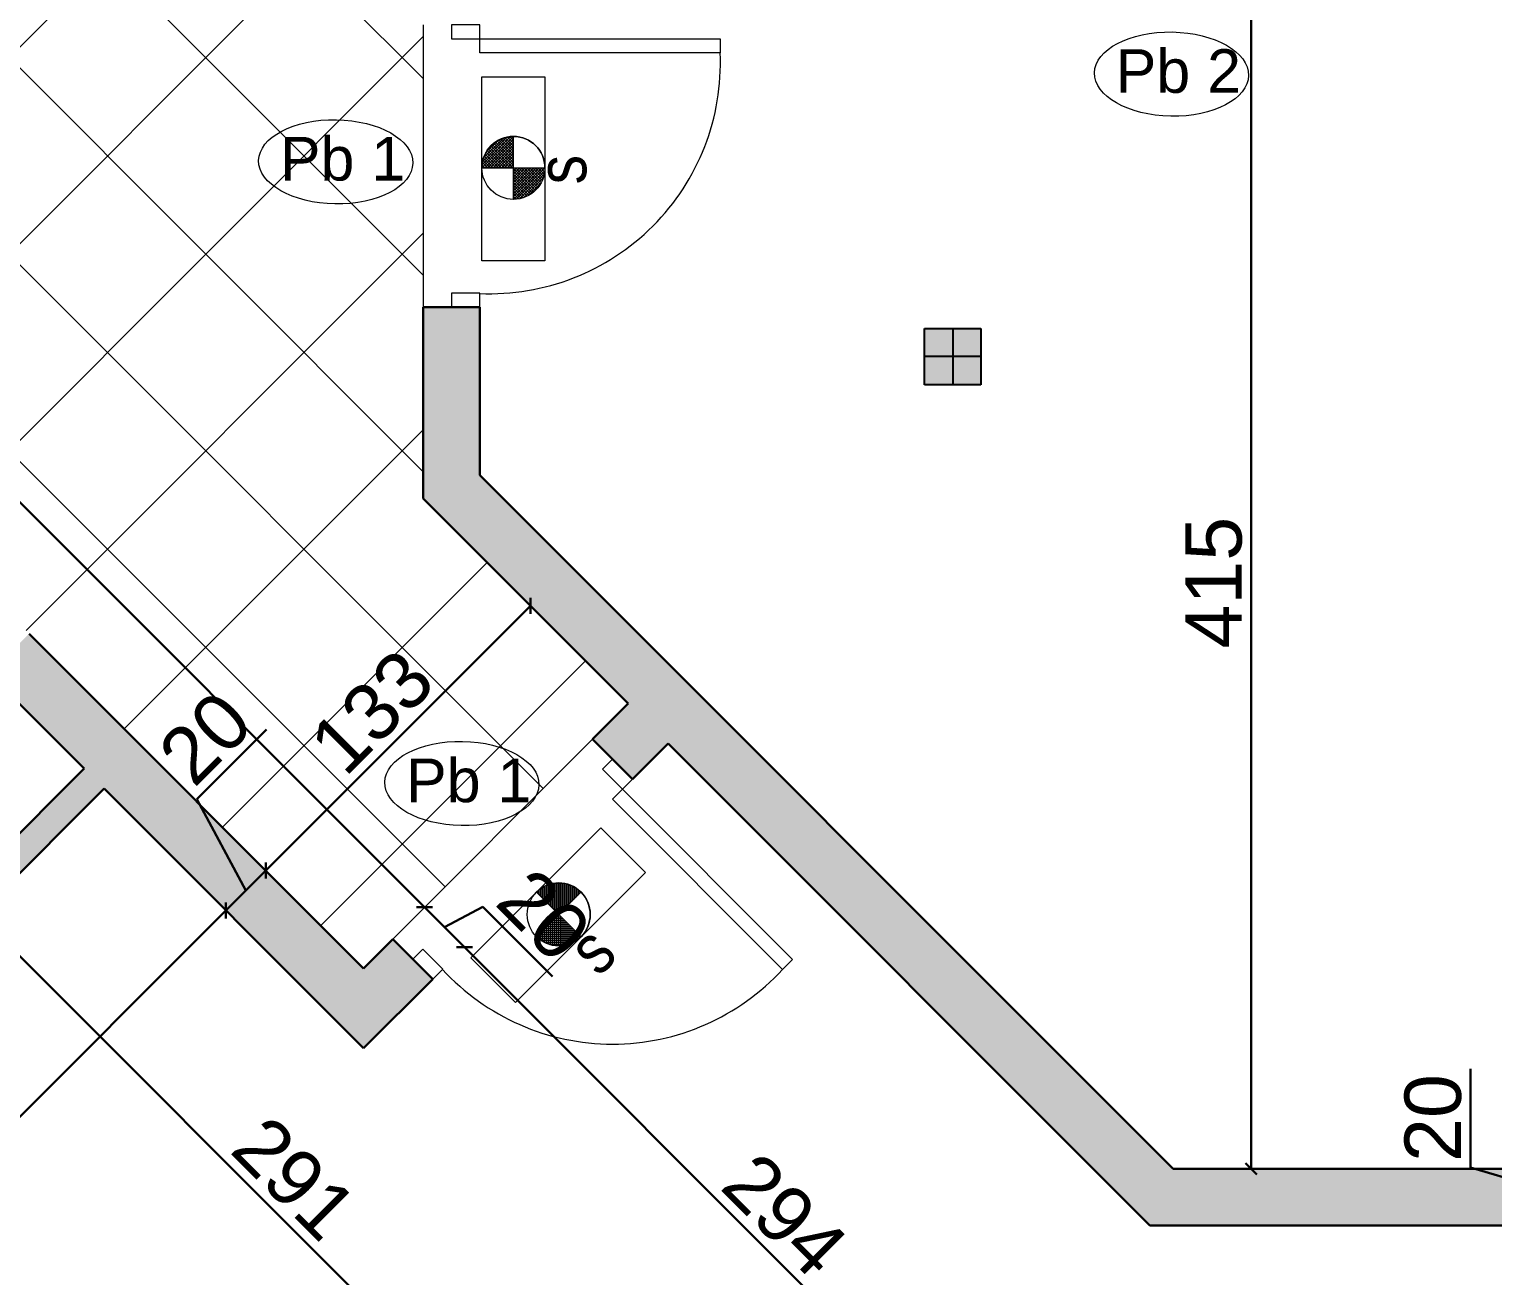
# Model space of a CAD drawing. Header units: millimetres. Extents: x 2804 to 3317, y 6834 to 7064.
# Drawn here: x 2859.12 to 2864.3, y 6893.05 to 6897.46 of the extents above; entities that cross this region are included whole.
import ezdxf

# ---------------------------------------------------------------- set-up
doc = ezdxf.new("R2010")
doc.units = ezdxf.units.MM
doc.header["$PDMODE"] = 1
doc.linetypes.add('HIDDEN', pattern=[0.375, 0.25, -0.125])
for name, color, linetype, lineweight in [('cotation', 3, 'Continuous', 30), ('Hachures', 8, 'Continuous', 20), ('Legende', 7, 'Continuous', 30), ('menuise', 50, 'Continuous', 18), ('SECURITE', 2, 'Continuous', 0), ('Trottoires', 140, 'Continuous', 30), ('zin menuiserie', 150, 'Continuous', 5), ('Zin mur', 30, 'Continuous', 30)]:
    doc.layers.add(name, color=color, linetype=linetype, lineweight=lineweight)
doc.layers.add('zin hatch mur', color=8, linetype='Continuous')
doc.layers.add('zin struct', color=190, linetype='HIDDEN')
doc.styles.add('ARIAL', font='arial.ttf')
doc.styles.add('PA3', font='arial.ttf', dxfattribs={"height": 3})
doc.styles.add('PsikTxtStyle', font='arial.ttf')
doc.dimstyles.new('cotation 100', dxfattribs={"dimtxt": 0.2, "dimasz": 0.04, "dimexe": 0, "dimexo": 0, "dimgap": 0.03, "dimtad": 1, "dimdec": 0, "dimlfac": 100, "dimdsep": 46, "dimtxsty": 'ARIAL', "dimblk": 'OBLIQUE', "dimcen": 0.09, "dimse1": 1, "dimse2": 1, "dimclrd": 256, "dimclre": 256, "dimclrt": 256, "dimadec": 3, "dimazin": 2, "dimtfac": 1, "dimtdec": 0, "dimtofl": 0, "dimtmove": 1, "dimatfit": 3, "dimfxl": 0, "dimtolj": 1, "dimtzin": 0, "dimlwd": -1, "dimlwe": -1, "dimarcsym": 0})

# ---------------------------------------------------------------- blocks, each defined once
blk = doc.blocks.new('p100')
at = {"layer": 'zin menuiserie'}
for p, q in [((2868.5687, 7190.0269), (2868.5687, 7189.9769)), ((2868.6687, 7190.0269), (2868.5687, 7190.0269)), ((2868.6687, 7189.9769), (2868.6687, 7190.0269)), ((2868.5687, 7189.9769), (2868.6687, 7189.9769)), ((2868.6687, 7189.9769), (2869.5203, 7189.9769)), ((2868.6687, 7189.9269), (2868.6687, 7189.9769)), ((2869.5203, 7189.9769), (2869.5203, 7189.9269)), ((2869.5203, 7189.9269), (2868.6687, 7189.9269)), ((2868.6687, 7189.0769), (2868.5687, 7189.0769)), ((2868.5687, 7189.0769), (2868.5687, 7189.0269)), ((2868.6687, 7189.0269), (2868.6687, 7189.0769)), ((2868.5687, 7189.0269), (2868.6687, 7189.0269))]:
    blk.add_line(p, q, dxfattribs=at)
blk.add_arc((2868.7038, 7189.8919), 0.8173, 267.544, 2.456, dxfattribs=at)
blk = doc.blocks.new('pot')
at = {"layer": 'zin struct'}
for p, q in [((2903.1107, 7133.1849), (2903.1107, 7132.9849)), ((2903.2107, 7133.0849), (2903.0107, 7133.0849))]:
    blk.add_line(p, q, dxfattribs=at)
blk.add_lwpolyline([(2903.0107, 7133.1849), (2903.2107, 7133.1849), (2903.2107, 7132.9849), (2903.0107, 7132.9849)], close=True, dxfattribs=at)
blk = doc.blocks.new('_Oblique')
at = {"color": 0, "linetype": 'ByBlock', "lineweight": -2}
blk.add_line((-0.5, -0.5), (0.5, 0.5), dxfattribs=at)
blk = doc.blocks.new('*D155')
at = {"layer": 'cotation', "transparency": 16777216}
blk.add_line((2860.989, 6892.2728), (2858.9345, 6894.3273), dxfattribs=at)
at = {"layer": 'Defpoints', "color": 0, "transparency": 16777216}
for p in [(2858.9345, 6894.3273), (2858.4814, 6893.8742), (2860.5359, 6891.8197)]:
    blk.add_point(p, dxfattribs=at)
at = {"layer": 'cotation', "transparency": 16777216, "xscale": 0.04, "yscale": 0.04, "zscale": 0.04}
for p, rotation in [((2858.9345, 6894.3273), 134.9999999998859), ((2860.989, 6892.2728), 314.9999999998859)]:
    blk.add_blockref('_Oblique', p, dxfattribs=dict(at, rotation=rotation))
at = {"layer": 'cotation', "transparency": 16777216, "insert": (2860.0551, 6893.3935), "char_height": 0.2, "attachment_point": 5, "rotation": 315, "style": 'ARIAL'}
blk.add_mtext('\\A1;291', dxfattribs=at)
blk = doc.blocks.new('*D156')
at = {"layer": 'cotation', "transparency": 16777216}
blk.add_line((2859.8123, 6894.3417), (2856.8887, 6891.4181), dxfattribs=at)
at = {"layer": 'Defpoints', "color": 0, "transparency": 16777216}
for p in [(2859.3806, 6894.7734), (2856.457, 6891.8498), (2856.8887, 6891.4181)]:
    blk.add_point(p, dxfattribs=at)
at = {"layer": 'cotation', "transparency": 16777216, "xscale": 0.04, "yscale": 0.04, "zscale": 0.04}
for p, rotation in [((2859.8123, 6894.3417), 44.99999999989305), ((2856.8887, 6891.4181), 224.999999999893)]:
    blk.add_blockref('_Oblique', p, dxfattribs=dict(at, rotation=rotation))
at = {"layer": 'cotation', "transparency": 16777216, "insert": (2858.257, 6892.9733), "char_height": 0.2, "attachment_point": 5, "rotation": 45, "style": 'ARIAL'}
blk.add_mtext('\\A1;413', dxfattribs=at)
blk = doc.blocks.new('*D172')
at = {"layer": 'cotation', "transparency": 16777216}
blk.add_line((2860.5158, 6894.353), (2855.5307, 6899.3381), dxfattribs=at)
at = {"layer": 'Defpoints', "color": 0, "transparency": 16777216}
for p in [(2855.5307, 6899.3381), (2855.3147, 6899.1221), (2860.2998, 6894.137)]:
    blk.add_point(p, dxfattribs=at)
at = {"layer": 'cotation', "transparency": 16777216, "xscale": 0.04, "yscale": 0.04, "zscale": 0.04}
for p, rotation in [((2855.5307, 6899.3381), 134.9999999998745), ((2860.5158, 6894.353), 314.9999999998745)]:
    blk.add_blockref('_Oblique', p, dxfattribs=dict(at, rotation=rotation))
at = {"layer": 'cotation', "transparency": 16777216, "insert": (2858.1166, 6896.9389), "char_height": 0.2, "attachment_point": 5, "rotation": 315, "style": 'ARIAL'}
blk.add_mtext('\\A1;705', dxfattribs=at)
blk = doc.blocks.new('*D174')
at = {"layer": 'cotation', "transparency": 16777216}
blk.add_line((2860.6572, 6894.2115), (2862.7387, 6892.13), dxfattribs=at)
at = {"layer": 'Defpoints', "color": 0, "transparency": 16777216}
for p in [(2860.5448, 6894.0992), (2862.7387, 6892.13), (2862.4359, 6891.8271)]:
    blk.add_point(p, dxfattribs=at)
at = {"layer": 'cotation', "transparency": 16777216, "xscale": 0.04, "yscale": 0.04, "zscale": 0.04}
for p, rotation in [((2860.6572, 6894.2115), 135.0000000005856), ((2862.7387, 6892.13), 315.0000000005855)]:
    blk.add_blockref('_Oblique', p, dxfattribs=dict(at, rotation=rotation))
at = {"layer": 'cotation', "transparency": 16777216, "insert": (2861.7914, 6893.2642), "char_height": 0.2, "attachment_point": 5, "rotation": 315, "style": 'ARIAL'}
blk.add_mtext('\\A1;294', dxfattribs=at)
blk = doc.blocks.new('*X298')
at = {"color": 0, "linetype": 'Continuous'}
for p, q in [((2123.93, 1390.31), (2124, 1390.38)), ((2133.9, 1380.42), (2123.94, 1390.38)), ((2123.98, 1389.47), (2124.89, 1390.38)), ((2124.08, 1388.69), (2125.77, 1390.38)), ((2124.23, 1387.96), (2126.66, 1390.38)), ((2124.43, 1387.27), (2127.54, 1390.38)), ((2124.67, 1386.63), (2128.43, 1390.38)), ((2133.9, 1381.3), (2124.82, 1390.38)), ((2124.94, 1386.01), (2129.31, 1390.38)), ((2125.25, 1385.44), (2130.19, 1390.38)), ((2125.58, 1384.89), (2131.08, 1390.38)), ((2133.9, 1382.19), (2125.71, 1390.38)), ((2125.95, 1384.37), (2131.96, 1390.38)), ((2126.34, 1383.88), (2132.85, 1390.38)), ((2133.9, 1383.07), (2126.59, 1390.38)), ((2126.77, 1383.42), (2133.73, 1390.39)), ((2133.9, 1383.95), (2127.47, 1390.38)), ((2133.9, 1384.84), (2128.36, 1390.38)), ((2133.9, 1385.72), (2129.24, 1390.38)), ((2133.9, 1386.61), (2130.12, 1390.38)), ((2133.9, 1387.49), (2131.01, 1390.38)), ((2133.9, 1388.37), (2131.89, 1390.38)), ((2133.9, 1389.26), (2132.77, 1390.38)), ((2133.9, 1390.14), (2133.66, 1390.39)), ((2132.98, 1380.46), (2123.98, 1389.46)), ((2131.95, 1380.61), (2124.13, 1388.42)), ((2130.74, 1380.93), (2124.45, 1387.22)), ((2129.19, 1381.6), (2125.12, 1385.66)), ((2127.22, 1382.99), (2133.9, 1389.67)), ((2127.7, 1382.58), (2133.9, 1388.79)), ((2128.2, 1382.2), (2133.9, 1387.9)), ((2128.74, 1381.86), (2133.9, 1387.02)), ((2129.3, 1381.54), (2133.9, 1386.14)), ((2129.9, 1381.25), (2133.9, 1385.25)), ((2130.53, 1381), (2133.9, 1384.37)), ((2131.2, 1380.79), (2133.9, 1383.48)), ((2131.91, 1380.61), (2133.9, 1382.6)), ((2132.67, 1380.49), (2133.9, 1381.72)), ((2133.49, 1380.42), (2133.9, 1380.83))]:
    blk.add_line(p, q, dxfattribs=at)
blk = doc.blocks.new('sec 3eme')
at = {"layer": 'SECURITE', "color": 252, "true_color": 0x939598}
for p, q in [((2828.4899, 6884.764, 1.3959), (2828.4899, 6885.4143, 1.3959)), ((2828.4899, 6885.4143, 1.3959), (2828.7136, 6885.4143, 1.3959)), ((2828.4899, 6884.764, 1.3959), (2828.4899, 6885.4143, 1.3959)), ((2828.4899, 6885.4143, 1.3959), (2828.7136, 6885.4143, 1.3959)), ((2828.7136, 6885.4143, 1.3959), (2828.7136, 6884.764, 1.3959)), ((2828.7136, 6885.4143, 1.3959), (2828.7136, 6884.764, 1.3959)), ((2828.6018, 6884.981, 1.3959), (2828.6017, 6885.2018, 1.3959)), ((2828.6018, 6884.981, 1.3959), (2828.6017, 6885.2018, 1.3959)), ((2828.4903, 6885.0925, 1.3959), (2828.7133, 6885.0925, 1.3959)), ((2828.4903, 6885.0925, 1.3959), (2828.7133, 6885.0925, 1.3959)), ((2828.4903, 6885.0925, 1.3959), (2828.7133, 6885.0925, 1.3959)), ((2828.4903, 6885.0925, 1.3959), (2828.7133, 6885.0925, 1.3959)), ((2828.4903, 6885.0925, 1.3959), (2828.7133, 6885.0925, 1.3959)), ((2828.4903, 6885.0925, 1.3959), (2828.7133, 6885.0925, 1.3959)), ((2828.4903, 6885.0925, 1.3959), (2828.7133, 6885.0925, 1.3959)), ((2828.4903, 6885.0925, 1.3959), (2828.7133, 6885.0925, 1.3959)), ((2828.7136, 6884.764, 1.3959), (2828.4899, 6884.764, 1.3959)), ((2828.7136, 6884.764, 1.3959), (2828.4899, 6884.764, 1.3959)), ((2828.451, 6882.2966, 1.3959), (2828.9109, 6882.7565, 1.3959)), ((2828.451, 6882.2966, 1.3959), (2828.9109, 6882.7565, 1.3959)), ((2828.9109, 6882.7565, 1.3959), (2829.0691, 6882.5983, 1.3959)), ((2828.9109, 6882.7565, 1.3959), (2829.0691, 6882.5983, 1.3959)), ((2829.0691, 6882.5983, 1.3959), (2828.6092, 6882.1384, 1.3959)), ((2829.0691, 6882.5983, 1.3959), (2828.6092, 6882.1384, 1.3959)), ((2828.6836, 6882.5287, 1.3959), (2828.8413, 6882.371, 1.3959)), ((2828.6836, 6882.5287, 1.3959), (2828.8413, 6882.371, 1.3959)), ((2828.6836, 6882.5287, 1.3959), (2828.8413, 6882.371, 1.3959)), ((2828.6836, 6882.5287, 1.3959), (2828.8413, 6882.371, 1.3959)), ((2828.6836, 6882.5287, 1.3959), (2828.8413, 6882.371, 1.3959)), ((2828.6836, 6882.5287, 1.3959), (2828.8413, 6882.371, 1.3959)), ((2828.6836, 6882.5287, 1.3959), (2828.8413, 6882.371, 1.3959)), ((2828.6836, 6882.5287, 1.3959), (2828.8413, 6882.371, 1.3959)), ((2828.6836, 6882.371, 1.3959), (2828.8396, 6882.5272, 1.3959)), ((2828.6836, 6882.371, 1.3959), (2828.8396, 6882.5272, 1.3959)), ((2828.6092, 6882.1384, 1.3959), (2828.451, 6882.2966, 1.3959)), ((2828.6092, 6882.1384, 1.3959), (2828.451, 6882.2966, 1.3959))]:
    blk.add_line(p, q, dxfattribs=at)
for centre in [(2828.6018, 6885.0925, 1.3959), (2828.6018, 6885.0925, 1.3959), (2828.7624, 6882.4499, 1.3959), (2828.7624, 6882.4499, 1.3959)]:
    blk.add_circle(centre, 0.1115, dxfattribs=at)
for centre, start, end in [((2828.6018, 6885.0925, 1.3959), 90, 180), ((2828.6018, 6885.0925, 1.3959), 90, 180), ((2828.6018, 6885.0925, 1.3959), 90, 180), ((2828.6018, 6885.0925, 1.3959), 90, 180), ((2828.6018, 6885.0925, 1.3959), 90, 180), ((2828.6018, 6885.0925, 1.3959), 90, 180), ((2828.6018, 6885.0925, 1.3959), 0, 90), ((2828.6018, 6885.0925, 1.3959), 0, 90), ((2828.6018, 6885.0925, 1.3959), 0, 90), ((2828.6018, 6885.0925, 1.3959), 0, 90), ((2828.6018, 6885.0925, 1.3959), 0, 90), ((2828.6018, 6885.0925, 1.3959), 0, 90), ((2828.7624, 6882.4499, 1.3959), 45, 135), ((2828.7624, 6882.4499, 1.3959), 45, 135), ((2828.7624, 6882.4499, 1.3959), 45, 135), ((2828.7624, 6882.4499, 1.3959), 45, 135), ((2828.7624, 6882.4499, 1.3959), 45, 135), ((2828.7624, 6882.4499, 1.3959), 45, 135), ((2828.7624, 6882.4499, 1.3959), 315, 45), ((2828.7624, 6882.4499, 1.3959), 315, 45), ((2828.7624, 6882.4499, 1.3959), 315, 45), ((2828.7624, 6882.4499, 1.3959), 315, 45), ((2828.7624, 6882.4499, 1.3959), 315, 45), ((2828.7624, 6882.4499, 1.3959), 315, 45)]:
    blk.add_arc(centre, 0.1115, start, end, dxfattribs=at)
at = {"layer": 'SECURITE', "color": 252, "true_color": 0x939598, "extrusion": (0, 0, -1)}
for p, xscale, yscale, zscale, rotation in [((-2804.7201, 6900.6302, -1.3959), 0.01118662045994821, 0.01118662045994821, 0.01118662045994821, 179.9614910721124), ((-2804.7201, 6900.6302, -1.3959), 0.01118662045994821, 0.01118662045994821, 0.01118662045994821, 179.9614910721124), ((-2844.1554, 6861.2214, -1.3959), -0.01118662049062554, 0.01118662042579673, 0.01118662047361531, 270), ((-2844.1554, 6861.2214, -1.3959), -0.01118662049062554, 0.01118662042579673, 0.01118662047361531, 270), ((-2822.8623, 6910.3235, -1.3959), 0.01118662045994821, 0.01118662045994821, 0.01118662045994821, 224.9614910721124), ((-2822.8623, 6910.3235, -1.3959), 0.01118662045994821, 0.01118662045994821, 0.01118662045994821, 224.9614910721124), ((-2822.8811, 6854.5723, -1.3959), -0.01118662049062553, 0.01118662042579673, 0.01118662047361531, 315.0000000000001), ((-2822.8811, 6854.5723, -1.3959), -0.01118662049062553, 0.01118662042579673, 0.01118662047361531, 315.0000000000001)]:
    blk.add_blockref('*X298', p, dxfattribs=dict(at, xscale=xscale, yscale=yscale, zscale=zscale, rotation=rotation))
at = {"layer": 'SECURITE', "color": 252, "true_color": 0x939598, "xscale": 0.01118662049062554, "yscale": 0.01118662049062554, "zscale": 0.01118662049062554}
for p, rotation in [((2844.1554, 6861.2214, 1.3959), 90), ((2844.1554, 6861.2214, 1.3959), 90), ((2822.8811, 6854.5723, 1.3959), 44.99999999999992), ((2822.8811, 6854.5723, 1.3959), 44.99999999999992)]:
    blk.add_blockref('*X298', p, dxfattribs=dict(at, rotation=rotation))
at = {"layer": 'SECURITE', "color": 252, "true_color": 0x939598, "style": 'PA3', "text_generation_flag": 6, "width": 0.85}
for rotation, p in [(270, (2828.86, 6885.034, 1.3959)), (225, (2828.9037, 6882.2259, 1.3959))]:
    blk.add_text('s', height=0.176, rotation=rotation, dxfattribs=at).set_placement(p)
blk = doc.blocks.new('*D815')
at = {"layer": 'cotation', "transparency": 16777216}
blk.add_line((2864.5722, 6901.002), (2864.5706, 6893.427), dxfattribs=at)
at = {"layer": 'Defpoints', "color": 0, "transparency": 16777216}
for p in [(2864.1499, 6901.0021), (2864.0386, 6893.4271), (2864.5706, 6893.427)]:
    blk.add_point(p, dxfattribs=at)
at = {"layer": 'cotation', "transparency": 16777216, "xscale": 0.04, "yscale": 0.04, "zscale": 0.04}
for p, rotation in [((2864.5722, 6901.002), 89.98780270344747), ((2864.5706, 6893.427), 269.9878027034475)]:
    blk.add_blockref('_Oblique', p, dxfattribs=dict(at, rotation=rotation))
at = {"layer": 'cotation', "transparency": 16777216, "insert": (2864.4393, 6897.2145), "char_height": 0.2, "attachment_point": 5, "rotation": 89.9878, "style": 'ARIAL'}
blk.add_mtext('\\A1;758', dxfattribs=at)
blk = doc.blocks.new('*D833')
at = {"layer": 'cotation', "transparency": 16777216}
for p, q in [((2864.2192, 6893.4326), (2864.2193, 6893.7818)), ((2864.5706, 6893.3271), (2864.2192, 6893.4326)), ((2864.5706, 6893.427), (2864.5705, 6893.2272))]:
    blk.add_line(p, q, dxfattribs=at)
at = {"layer": 'Defpoints', "color": 0, "transparency": 16777216}
for p in [(2864.0386, 6893.4271), (2864.5705, 6893.2272), (2864.8464, 6893.2271)]:
    blk.add_point(p, dxfattribs=at)
at = {"layer": 'cotation', "transparency": 16777216, "xscale": 0.04, "yscale": 0.04, "zscale": 0.04}
for p, rotation in [((2864.5706, 6893.427), 89.98780270344747), ((2864.5705, 6893.2272), 269.9878027034475)]:
    blk.add_blockref('_Oblique', p, dxfattribs=dict(at, rotation=rotation))
at = {"layer": 'cotation', "transparency": 16777216, "insert": (2864.0872, 6893.6072), "char_height": 0.2, "attachment_point": 5, "rotation": 89.9878, "style": 'ARIAL'}
blk.add_mtext('\\A1;20', dxfattribs=at)
blk = doc.blocks.new('*D850')
at = {"layer": 'cotation', "transparency": 16777216}
for p, q in [((2860.5158, 6894.353), (2860.6572, 6894.2115)), ((2860.5865, 6894.2822), (2860.7217, 6894.3551)), ((2860.7217, 6894.3551), (2860.9686, 6894.1081))]:
    blk.add_line(p, q, dxfattribs=at)
at = {"layer": 'Defpoints', "color": 0, "transparency": 16777216}
for p in [(2860.6572, 6894.2115), (2860.2998, 6894.137), (2860.5448, 6894.0992)]:
    blk.add_point(p, dxfattribs=at)
at = {"layer": 'cotation', "transparency": 16777216, "xscale": 0.04, "yscale": 0.04, "zscale": 0.04}
for p, rotation in [((2860.5158, 6894.353), 134.9999999998745), ((2860.6572, 6894.2115), 314.9999999998745)]:
    blk.add_blockref('_Oblique', p, dxfattribs=dict(at, rotation=rotation))
at = {"layer": 'cotation', "transparency": 16777216, "insert": (2860.9386, 6894.325), "char_height": 0.2, "attachment_point": 5, "rotation": 315, "style": 'ARIAL'}
blk.add_mtext('\\A1;20', dxfattribs=at)
blk = doc.blocks.new('*D852')
at = {"layer": 'cotation', "transparency": 16777216}
for p, q in [((2859.7091, 6894.7354), (2859.9561, 6894.9823)), ((2859.883, 6894.4124), (2859.7091, 6894.7354)), ((2859.8123, 6894.3417), (2859.9537, 6894.4831))]:
    blk.add_line(p, q, dxfattribs=at)
at = {"layer": 'Defpoints', "color": 0, "transparency": 16777216}
for p in [(2859.3806, 6894.7734), (2859.9537, 6894.4831), (2860.2998, 6894.137)]:
    blk.add_point(p, dxfattribs=at)
at = {"layer": 'cotation', "transparency": 16777216, "xscale": 0.04, "yscale": 0.04, "zscale": 0.04}
for p, rotation in [((2859.9537, 6894.4831), 44.99999999989306), ((2859.8123, 6894.3417), 224.999999999893)]:
    blk.add_blockref('_Oblique', p, dxfattribs=dict(at, rotation=rotation))
at = {"layer": 'cotation', "transparency": 16777216, "insert": (2859.7392, 6894.9522), "char_height": 0.2, "attachment_point": 5, "rotation": 45, "style": 'ARIAL'}
blk.add_mtext('\\A1;20', dxfattribs=at)
blk = doc.blocks.new('*D853')
at = {"layer": 'cotation', "transparency": 16777216}
blk.add_line((2859.9537, 6894.4831), (2860.8907, 6895.42), dxfattribs=at)
at = {"layer": 'Defpoints', "color": 0, "transparency": 16777216}
for p in [(2860.8907, 6895.42), (2861.2367, 6895.0739), (2860.2998, 6894.137)]:
    blk.add_point(p, dxfattribs=at)
at = {"layer": 'cotation', "transparency": 16777216, "xscale": 0.04, "yscale": 0.04, "zscale": 0.04}
for p, rotation in [((2860.8907, 6895.42), 44.99999999989306), ((2859.9537, 6894.4831), 224.999999999893)]:
    blk.add_blockref('_Oblique', p, dxfattribs=dict(at, rotation=rotation))
at = {"layer": 'cotation', "transparency": 16777216, "insert": (2860.3287, 6895.045), "char_height": 0.2, "attachment_point": 5, "rotation": 45, "style": 'ARIAL'}
blk.add_mtext('\\A1;133', dxfattribs=at)
blk = doc.blocks.new('*D856')
at = {"layer": 'cotation', "transparency": 16777216}
blk.add_line((2863.4427, 6893.4271), (2863.4427, 6897.5771), dxfattribs=at)
at = {"layer": 'Defpoints', "color": 0, "transparency": 16777216}
for p in [(2863.4427, 6897.5771), (2863.9359, 6897.5771), (2863.727, 6893.4271)]:
    blk.add_point(p, dxfattribs=at)
at = {"layer": 'cotation', "transparency": 16777216, "xscale": 0.04, "yscale": 0.04, "zscale": 0.04}
for p, rotation in [((2863.4427, 6897.5771), 90), ((2863.4427, 6893.4271), 270)]:
    blk.add_blockref('_Oblique', p, dxfattribs=dict(at, rotation=rotation))
at = {"layer": 'cotation', "transparency": 16777216, "insert": (2863.3106, 6895.5021), "char_height": 0.2, "attachment_point": 5, "rotation": 90, "style": 'ARIAL'}
blk.add_mtext('\\A1;415', dxfattribs=at)
blk = doc.blocks.new('pb0')
at = {"layer": 'menuise'}
blk.add_ellipse((2855.0311, 6939.4854), major_axis=(-0.2729, 0.0047), ratio=0.546469, start_param=-1.570796, end_param=4.712389, dxfattribs=at)
at = {"layer": 'menuise', "insert": (2854.8334, 6939.5736), "char_height": 0.1544, "width": 2.341262, "attachment_point": 1, "style": 'PsikTxtStyle'}
blk.add_mtext('Pb 1', dxfattribs=at)
blk = doc.blocks.new('pb1')
at = {"layer": 'menuise'}
blk.add_ellipse((2979.6383, 6941.2136), major_axis=(-0.2729, 0.0047), ratio=0.546469, start_param=-1.570796, end_param=4.712389, dxfattribs=at)
at = {"layer": 'menuise', "insert": (2979.4407, 6941.3018), "char_height": 0.1544, "width": 2.341262, "attachment_point": 1, "style": 'PsikTxtStyle'}
blk.add_mtext('Pb 2', dxfattribs=at)

msp = doc.modelspace()

# ---------------------------------------------------------------- hatches: boundary and pattern name
at = {"layer": 'Hachures'}
h = msp.add_hatch(dxfattribs=at)
h.set_pattern_fill('ANSI37', color=256, scale=0.155)
h.set_pattern_definition([(45, (0, -71.3858), (-0.347984925, 0.347984925), []), (135, (0, -71.3858), (-0.347984925, -0.347984925), [])])
h.paths.add_polyline_path([(2861.2367, 6895.0739), (2860.2998, 6894.137), (2855.3147, 6899.1221), (2856.2163, 6900.0237), (2857.0129, 6899.2271), (2860.5109, 6899.2271), (2860.5109, 6895.7998)])
at = {"layer": 'Trottoires'}
h = msp.add_hatch(color=8, dxfattribs=at)
h.dxf.hatch_style = 1
h.paths.add_polyline_path([(2862.4859, 6896.4021), (2862.2859, 6896.4021), (2862.2859, 6896.2021), (2862.4859, 6896.2021)])
at = {"layer": 'zin hatch mur'}
h = msp.add_hatch(color=256, dxfattribs=at)
h.dxf.hatch_style = 1
h.paths.add_polyline_path([(2857.7542, 6896.6826), (2857.6128, 6896.5412), (2857.9133, 6896.2407), (2857.8426, 6896.17), (2857.9133, 6896.0992), (2858.1255, 6896.3114)])
h.paths.add_polyline_path([(2857.3477, 6895.5336), (2857.2769, 6895.6043), (2857.2062, 6895.5336), (2856.9057, 6895.8341), (2856.835, 6895.7634), (2857.1355, 6895.4628), (2857.0648, 6895.3921), (2857.1355, 6895.3214)], flags=17)
h.paths.add_polyline_path([(2867.383, 6893.2271), (2867.3826, 6893.4271), (2863.1664, 6893.4271), (2860.7109, 6895.8826), (2860.7109, 6896.4771), (2860.5109, 6896.4771), (2860.5109, 6895.7998), (2861.2367, 6895.0739), (2861.1105, 6894.9477), (2861.2519, 6894.8063), (2861.3782, 6894.9325), (2863.0836, 6893.2271)])
h.paths.add_polyline_path([(2856.3577, 6894.5436), (2857.1355, 6895.3214), (2857.0648, 6895.3921), (2856.4284, 6894.7557), (2856.1279, 6895.0563), (2855.9865, 6894.9148)], flags=17)
h.paths.add_polyline_path([(2857.5598, 6893.7658), (2857.3477, 6893.5537), (2857.6128, 6893.2885), (2854.924, 6890.5997), (2853.4472, 6890.5997), (2851.8834, 6892.1635), (2851.8834, 6893.6402), (2854.5723, 6896.3291), (2854.4308, 6896.4705), (2853.8382, 6895.8778), (2853.6614, 6896.0546), (2853.4139, 6895.8071), (2853.4846, 6895.7364), (2851.5334, 6893.7852), (2851.5334, 6891.969), (2853.2528, 6890.2497), (2855.069, 6890.2497), (2856.313, 6891.4937), (2856.4063, 6891.4005), (2856.6563, 6891.6505), (2856.457, 6891.8498), (2859.3806, 6894.7734), (2860.2998, 6893.8542), (2860.5448, 6894.0992), (2860.4034, 6894.2406), (2860.2998, 6894.137), (2859.1154, 6895.3214), (2858.9033, 6895.1093), (2858.974, 6895.0386), (2859.0447, 6895.1093), (2859.3099, 6894.8441), (2858.3906, 6893.9249), (2858.1255, 6894.1901), (2858.1962, 6894.2608), (2858.1255, 6894.3315), (2857.9133, 6894.1193), (2857.9841, 6894.0486), (2858.0548, 6894.1193), (2858.3199, 6893.8542), (2857.825, 6893.3592), (2857.5598, 6893.6244), (2857.6305, 6893.6951)])

# ---------------------------------------------------------------- linework, layer by layer
at = {"layer": 'Hachures'}
for p, q in [((2860.5109, 6897.4771), (2860.5109, 6896.4771)), ((2861.1105, 6894.9477), (2860.4034, 6894.2406))]:
    msp.add_line(p, q, dxfattribs=at)
at = {"layer": 'Zin mur'}
for p, q in [((2860.5109, 6896.4771), (2860.7109, 6896.4771)), ((2860.5109, 6895.7998), (2860.5109, 6896.4771)), ((2860.7109, 6895.8826), (2860.7109, 6896.4771)), ((2860.7109, 6895.8826), (2863.1664, 6893.4271)), ((2860.5109, 6895.7998), (2861.2367, 6895.0739)), ((2859.0447, 6895.1093), (2859.3099, 6894.8441)), ((2861.1105, 6894.9477), (2861.2367, 6895.0739)), ((2861.1105, 6894.9477), (2861.2519, 6894.8063)), ((2861.2519, 6894.8063), (2861.3782, 6894.9325)), ((2861.3782, 6894.9325), (2863.0836, 6893.2271)), ((2858.3906, 6893.9249), (2859.3099, 6894.8441)), ((2856.457, 6891.8498), (2859.3806, 6894.7734)), ((2860.2998, 6894.137), (2860.4034, 6894.2406)), ((2860.4034, 6894.2406), (2860.5448, 6894.0992)), ((2860.2998, 6893.8542), (2860.5448, 6894.0992)), ((2863.1664, 6893.4271), (2866.9326, 6893.4271)), ((2863.0836, 6893.2271), (2866.933, 6893.2271))]:
    msp.add_line(p, q, dxfattribs=at)
at = {"layer": 'Zin mur', "ltscale": 0.02}
for p, q in [((2860.2998, 6894.137), (2859.1154, 6895.3214)), ((2859.3806, 6894.7734), (2860.2998, 6893.8542))]:
    msp.add_line(p, q, dxfattribs=at)

# ---------------------------------------------------------------- block references
at = {"layer": 'cotation'}
for name, p in [('pb1', (-116.4776, -43.9115)), ('pb0', (5.1698, -42.4938)), ('pb0', (5.6167, -44.6941))]:
    msp.add_blockref(name, p, dxfattribs=at)
at = {"layer": 'Legende'}
msp.add_blockref('sec 3eme', (32.2283, 11.8777), dxfattribs=at)
at = {"layer": 'zin menuiserie'}
msp.add_blockref('p100', (-7.9578, -292.5498), dxfattribs=at)
at = {"layer": 'zin menuiserie', "rotation": 314.9999999998215}
msp.add_blockref('p100', (-4251.32, 3839.1446), dxfattribs=at)
at = {"layer": 'Zin mur', "color": 6}
msp.add_blockref('pot', (-40.7248, -236.7827), dxfattribs=at)

# ---------------------------------------------------------------- dimensions: what is measured, and where the dimension line sits
at = {"layer": 'cotation'}
for base, p1, p2, angle, picture, middle in [((2864.5706, 6893.427), (2864.1499, 6901.0021), (2864.0386, 6893.4271), 269.9878, '*D815', (2864.4393, 6897.2145)), ((2863.4427, 6897.5771), (2863.727, 6893.4271), (2863.9359, 6897.5771), 90, '*D856', (2863.3106, 6895.5021)), ((2860.8907, 6895.42), (2860.2998, 6894.137), (2861.2367, 6895.0739), 45, '*D853', (2860.3287, 6895.045)), ((2859.9537, 6894.4831), (2859.3806, 6894.7734), (2860.2998, 6894.137), 45, '*D852', (2859.6369, 6894.85)), ((2860.6572, 6894.2115), (2860.2998, 6894.137), (2860.5448, 6894.0992), 315, '*D850', (2860.8363, 6894.4273)), ((2862.7387, 6892.13), (2860.5448, 6894.0992), (2862.4359, 6891.8271), 315, '*D174', (2861.7914, 6893.2642)), ((2864.5705, 6893.2272), (2864.0386, 6893.4271), (2864.8464, 6893.2271), 269.9878, '*D833', (2864.0871, 6893.4626))]:
    dim = msp.add_linear_dim(base=base, p1=p1, p2=p2, angle=angle, dimstyle='cotation 100', dxfattribs=at)
    dim.commit()
    dim.dimension.update_dxf_attribs({"geometry": picture, "text_midpoint": middle})
for p1, p2, distance, picture, middle in [((2860.2998, 6894.137), (2855.3147, 6899.1221), -0.3054, '*D172', (2858.1166, 6896.9389)), ((2859.3806, 6894.7734), (2856.457, 6891.8498), 0.6106, '*D156', (2858.257, 6892.9733)), ((2860.5359, 6891.8197), (2858.4814, 6893.8742), -0.6407, '*D155', (2860.0551, 6893.3935))]:
    dim = msp.add_aligned_dim(p1=p1, p2=p2, distance=distance, dimstyle='cotation 100', dxfattribs=at)
    dim.commit()
    dim.dimension.update_dxf_attribs({"geometry": picture, "text_midpoint": middle})

doc.saveas('drawing.dxf')
